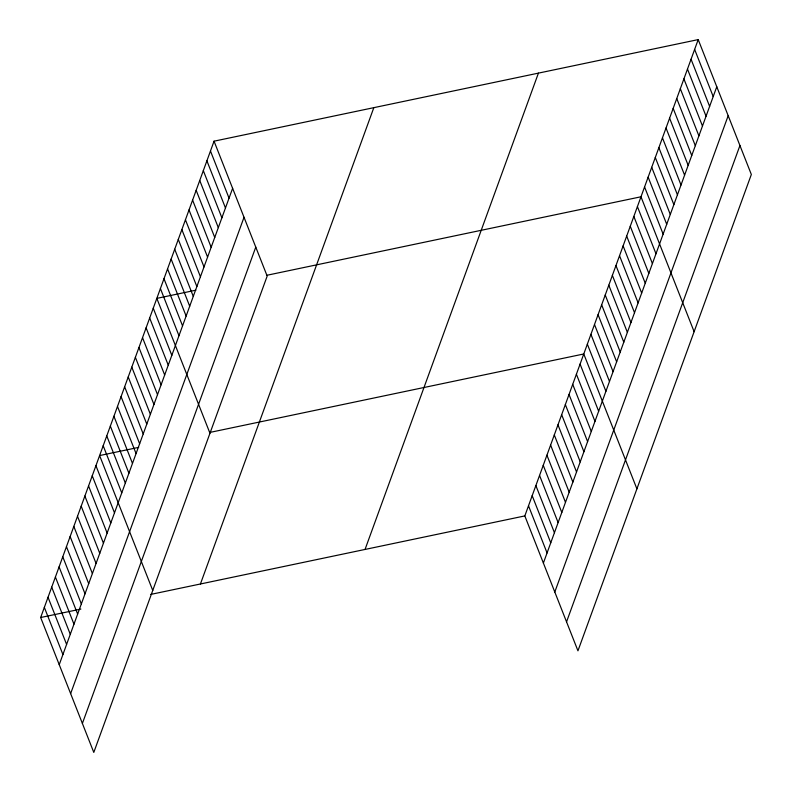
<?xml version="1.0" encoding="UTF-8"?>
<svg xmlns="http://www.w3.org/2000/svg" width="792" height="792" viewBox="0 0 792 792"><rect width="100%" height="100%" fill="white"/><g stroke="black" fill="none" stroke-linecap="round" stroke-linejoin="round"><path stroke-width="1.19" d="M214.048 141.184L267.181 276.081L93.793 752.4L40.659 617.513L214.048 141.184L698.207 39.6L751.341 174.488L577.952 650.816L524.819 515.919L698.207 39.6M59.232 664.656L232.62 188.328M70.636 693.614L244.025 217.285M82.388 723.442L255.776 247.124M200.425 583.991L373.824 107.662M365.043 549.45L538.431 73.121M543.381 563.062L716.78 86.744M554.796 592.02L728.185 115.701M566.547 621.859L739.936 145.53M195.881 290.179L156.826 298.376L209.969 433.264M266.894 275.279L640.985 196.782L694.119 331.68M138.669 447.371L99.614 455.558L152.747 590.446M209.672 432.472L583.773 353.975L636.907 488.862M40.659 617.513L80.893 609.068M150.727 594.416L524.819 515.919M694.634 49.421L713.206 96.565M691.06 59.252L709.622 106.385M687.476 69.072L706.048 116.216M683.902 78.893L702.474 126.037M680.328 88.724L698.9 135.868M676.754 98.545L695.317 145.688M673.17 108.365L691.743 155.509M669.596 118.196L688.169 165.34M666.023 128.017L684.595 175.161M662.449 137.838L681.011 184.981M658.865 147.668L677.437 194.812M655.291 157.489L673.863 204.633M651.717 167.31L670.289 214.454M648.143 177.141L666.716 224.285M644.569 186.962L663.132 234.105M637.412 206.613L655.984 253.757M633.838 216.434L652.41 263.578M630.264 226.255L648.826 273.398M626.68 236.085L645.252 283.229M623.106 245.906L641.678 293.05M619.532 255.727L638.104 302.871M615.958 265.558L634.521 312.701M612.374 275.378L630.947 322.522M608.801 285.199L627.373 332.343M605.227 295.03L623.799 342.174M601.653 304.851L620.215 351.995M598.069 314.681L616.641 361.815M594.495 324.502L613.067 371.646M590.921 334.323L609.493 381.467M587.347 344.154L605.92 391.288M580.081 364.092L598.653 411.236M576.398 374.22L594.97 421.364M572.715 384.338L591.287 431.482M569.032 394.465L587.605 441.599M565.349 404.583L583.912 451.727M561.657 414.701L580.229 461.845M557.974 424.829L576.546 471.973M554.291 434.947L572.863 482.09M550.608 445.074L569.181 492.208M546.926 455.192L565.488 502.336M543.243 465.31L561.805 512.454M539.55 475.438L558.122 522.581M535.867 485.555L554.44 532.699M532.184 495.683L550.757 542.817M528.502 505.801L547.074 552.945M210.474 151.015L229.046 198.158M206.9 160.835L225.472 207.979M203.326 170.656L221.889 217.8M199.742 180.487L218.315 227.631M196.168 190.308L214.741 237.451M192.595 200.129L211.167 247.272M189.021 209.959L207.583 257.103M185.437 219.78L204.009 266.924M181.863 229.601L200.435 276.745M178.289 239.431L196.862 286.575M174.715 249.252L193.278 296.396M171.131 259.073L189.704 306.217M167.558 268.904L186.13 316.048M163.984 278.725L182.556 325.868M160.41 288.555L178.972 335.689M153.252 308.197L171.824 355.341M149.678 318.028L168.25 365.162M146.104 327.848L164.677 374.992M142.53 337.669L161.093 384.813M138.946 347.5L157.519 394.634M135.373 357.321L153.945 404.464M131.799 367.142L150.371 414.285M128.225 376.972L146.787 424.106M124.641 386.793L143.213 433.937M121.067 396.614L139.639 443.758M117.493 406.445L136.066 453.578M113.919 416.265L132.482 463.409M110.335 426.086L128.908 473.23M106.762 435.917L125.334 483.051M103.188 445.738L121.76 492.881M95.931 465.686L114.494 512.82M92.238 475.804L110.811 522.948M88.555 485.932L107.128 533.066M84.873 496.049L103.445 543.193M81.19 506.167L99.762 553.311M77.507 516.295L96.07 563.439M73.814 526.413L92.387 573.557M70.132 536.54L88.704 583.674M66.449 546.658L85.021 593.802M62.766 556.776L81.338 603.92M59.083 566.904L77.646 614.048M55.4 577.022L73.963 624.165M51.708 587.149L70.28 634.283M48.025 597.267L66.597 644.411M44.342 607.385L62.914 654.529"/></g></svg>
